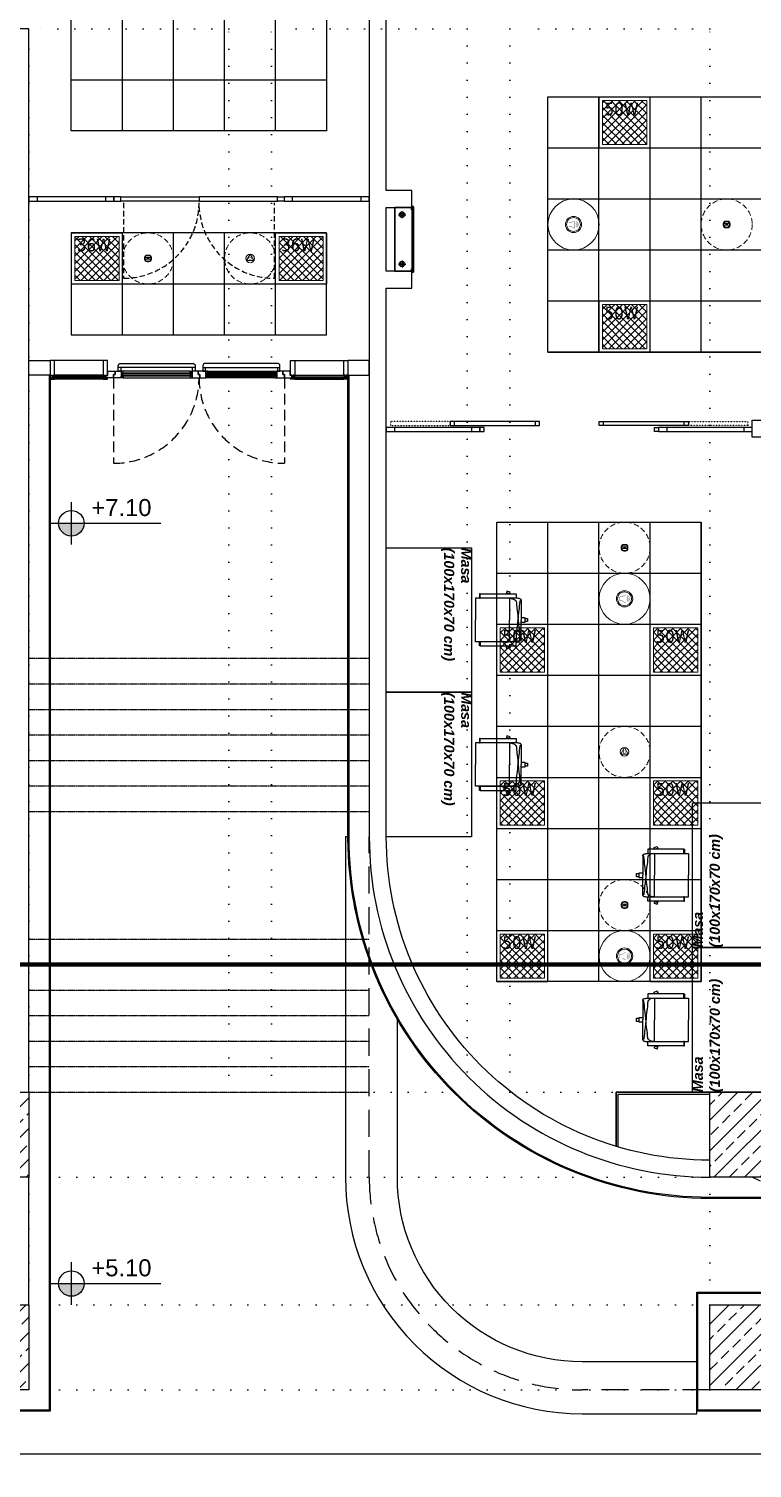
# Model space of a CAD drawing. Header units: centimetres. Extents: x 405564 to 502064, y 46284 to 60634.
# Drawn here: x 451350 to 452200, y 51740 to 53433 of the extents above; entities that cross this region are included whole.
import ezdxf
from ezdxf import colors
from ezdxf.entities.mleader import LeaderData, LeaderLine
from ezdxf.enums import TextEntityAlignment as Align
from ezdxf.math import Vec2, Vec3
from ezdxf.xclip import XClip

# ---------------------------------------------------------------- set-up
doc = ezdxf.new("R2010")
doc.units = ezdxf.units.CM
doc.header["$XCLIPFRAME"] = 0
for name, pattern in [('( Hidden )', [0.375, 0.25, -0.125]), ('3+1_3b$0$DASHED', [0.25, 0.125, -0.125]), ('ACAD_ISO07W100', [3, 0, -3]), ('BORDER', [1.75, 0.5, -0.25, 0.5, -0.25, 0, -0.25]), ('DASHDOT', [25.4, 12.7, -6.35, 0, -6.35]), ('DOT', [0.25, 0, -0.25]), ('HIDDEN', [9.525, 6.35, -3.175])]:
    doc.linetypes.add(name, pattern=pattern)
doc.layers.get('0').update_dxf_attribs({"color": 8, "lineweight": 9})
for name, color, linetype, lineweight in [('---___EB_draft00_parselsiniri', 8, 'BORDER', 9), ('0-KRCN-AYDINLATMA-130426', 8, 'Continuous', 9), ('0-KRCN-MİMARİ-220526', 8, 'Continuous', 9), ('OL_Ic', 8, 'Continuous', 9), ('TF_Mobilya', 8, 'Continuous', 9)]:
    doc.layers.add(name, color=color, linetype=linetype, lineweight=lineweight)
for name, color, linetype in [('0-KRCN-ASMATAVAN-130426', 8, 'Continuous'), ('AS_DOS_TERAS_UST', 8, 'ACAD_ISO07W100'), ('AS_DUV', 8, 'Continuous'), ('AS_DUV_ALCIPAN_YANGINA-SUYA DAYANIMLI', 8, 'Continuous'), ('AS_DUV_CIMENTO ESASLI PANEL CEPHE KAPLAMASI', 8, 'Continuous'), ('AS_DUV_GAZBETON', 8, 'Continuous'), ('AS_GOR', 8, 'Continuous'), ('AS_GOR_UZAK2', 8, 'Continuous'), ('AS_KAPI_CAM', 8, 'Continuous'), ('AS_KAPI_POZ', 8, 'Continuous'), ('AS_PRFL_ALU', 8, 'Continuous'), ('AS_PRFL_CAM', 8, 'Continuous'), ('AS_PYZ_BINA', 8, 'Continuous'), ('AS_PYZ_YOL_ARAC', 8, 'Continuous'), ('AS_SMB_KOT', 8, 'Continuous'), ('AS_TA_BETONARME', 5, 'Continuous'), ('AS_TA_HIDDEN', 8, 'HIDDEN'), ('AS_TA_TARAMA', 8, 'Continuous'), ('AS_TEFR_MEK_YANGIN DOLAP TIP1 STANDART', 8, 'Continuous'), ('AS_TEFR_MOB', 8, 'Continuous'), ('AS_TES_SUZGEC', 171, 'Continuous'), ('bs_not20.01.16', 8, 'Continuous')]:
    doc.layers.add(name, color=color, linetype=linetype)
doc.styles.add('2', font='arial.ttf', dxfattribs={"width": 0.9, "height": 200})
doc.styles.add('_yazı-50', font='arial.ttf')
doc.styles.add('Kalin02', font='arialbd.ttf')
doc.styles.add('Normal_ITL', font='swissi.ttf')
doc.styles.add('OLC-50', font='romans.shx', dxfattribs={"width": 0.5, "height": 0.15})
doc.styles.add('OLCU', font='romanstw.shx', dxfattribs={"width": 0.6})
doc.styles.add('TAHOMA', font='tahoma.ttf')
pattern_1 = [(225, (17560.68, -7819.299), (17.96051, -17.96051), []), (225, (17542.72, -7819.299), (17.96051, -17.96051), [12.7, -6.35])]
pattern_2 = [(225, (14313.18, -8756.454), (17.9605, -17.9605), []), (225, (14295.22, -8756.454), (17.9605, -17.9605), [12.7, -6.35])]

# ---------------------------------------------------------------- blocks, each defined once
blk = doc.blocks.new('ABB 6131-21-24-500')
at = {"layer": '0-KRCN-AYDINLATMA-130426'}
for p, q in [((-4, -1), (-4, 1)), ((3.2, 1), (-3.2, 1)), ((-3.2, -0.8), (-3.2, 0.8)), ((-1, 4), (1, 4)), ((-1, -0.9), (-1, 1)), ((-0.8, 3.2), (0.8, 3.2)), ((1, -0.9), (1, 1)), ((3.2, 0.8), (3.2, -0.8)), ((4, 1), (4, -1)), ((3.2, -0.9), (-3.2, -0.9)), ((1, -4), (-1, -4)), ((0.8, -3.2), (-0.8, -3.2))]:
    blk.add_line(p, q, dxfattribs=at)
at = {"layer": '0-KRCN-AYDINLATMA-130426', "linetype": 'HIDDEN'}
blk.add_circle((0, 0), 30, dxfattribs=at)
at = {"layer": '0-KRCN-AYDINLATMA-130426'}
for centre, radius in [((-0.5, 0), 0.0887), ((0, 0), 0.16), ((0.5, 0), 0.0887)]:
    blk.add_circle(centre, radius, dxfattribs=at)
for centre, radius, start, end in [((-1, 1), 3, 90, 180), ((-0.8, 0.8), 2.4, 90, 180), ((0.8, 0.8), 2.4, 0, 90), ((1, 1), 3, 0, 90), ((-1, -1), 3, 180, 270), ((-0.8, -0.8), 2.4, 180, 270), ((0.8, -0.8), 2.4, 270, 0), ((1, -1), 3, 270, 0)]:
    blk.add_arc(centre, radius, start, end, dxfattribs=at)
blk = doc.blocks.new('AST-OD-KD')
at = {"layer": '0-KRCN-AYDINLATMA-130426'}
for p, q in [((0, 5), (-4.3, -2.5)), ((4.3, -2.5), (0, 5)), ((4.3, -2.5), (-4.3, -2.5))]:
    blk.add_line(p, q, dxfattribs=at)
at = {"layer": '0-KRCN-AYDINLATMA-130426', "linetype": 'HIDDEN'}
blk.add_circle((0, 0), 30, dxfattribs=at)
at = {"layer": '0-KRCN-AYDINLATMA-130426'}
blk.add_circle((0, 0), 5, dxfattribs=at)
at = {"layer": '0-KRCN-AYDINLATMA-130426', "style": '2'}
blk.add_text('D', height=3.36, dxfattribs=at).set_placement((0, 0), align=Align.MIDDLE_CENTER)
blk = doc.blocks.new('AST-OD-OD')
at = {"layer": '0-KRCN-AYDINLATMA-130426'}
for p, q in [((0.3, 5), (-4, -2.5)), ((4.6, -2.5), (0.3, 5)), ((4.6, -2.5), (-4, -2.5))]:
    blk.add_line(p, q, dxfattribs=at)
at = {"layer": '0-KRCN-AYDINLATMA-130426', "linetype": 'HIDDEN'}
blk.add_circle((0.3, 0), 30, dxfattribs=at)
at = {"layer": '0-KRCN-AYDINLATMA-130426'}
blk.add_circle((0.3, 0), 5, dxfattribs=at)
at = {"layer": '0-KRCN-AYDINLATMA-130426', "style": '2'}
blk.add_text('O', height=3.43, dxfattribs=at).set_placement((0.3, 0), align=Align.MIDDLE)
blk = doc.blocks.new('ASMA TAVA TİPİ HOPARLÖR')
at = {"layer": '0-KRCN-AYDINLATMA-130426', "const_width": 0.317}
blk.add_lwpolyline([(0.3, -4.4, 0.598176), (1.3, -3.9), (1.3, 3.9, 0.598176), (0.3, 4.4), (-2.7, 2.4, -0.147433), (-3, 2.3), (-5.1, 2.3, 0.414214), (-5.7, 1.7), (-5.7, -1.7, 0.414214), (-5.1, -2.3), (-3, -2.3, -0.147433), (-2.7, -2.4)], format="xyb", close=True, dxfattribs=at)
for points in [[(2.4, 1.3, -0.601398), (2.4, -1.3)], [(2.8, 2.5, -0.658812), (2.8, -2.5)], [(3.2, 3.7, -0.680488), (3.2, -3.7)]]:
    blk.add_lwpolyline(points, format="xyb", dxfattribs=at)
at = {"layer": '0-KRCN-AYDINLATMA-130426'}
blk.add_circle((0, 0), 30, dxfattribs=at)
at = {"layer": '0-KRCN-AYDINLATMA-130426', "ltscale": 0.1}
for radius in [9.5, 8.23]:
    blk.add_circle((0, 0), radius, dxfattribs=at)
blk = doc.blocks.new('50W 60x60 cm  SIVA ALTI LED ARMATÜR')
at = {"layer": '0-KRCN-AYDINLATMA-130426'}
h = blk.add_hatch(dxfattribs=at)
h.set_pattern_fill('ANSI37', color=256, scale=0.2)
h.paths.add_polyline_path([(-2.6, 2.59), (2.6, 2.59), (2.6, -2.61), (-2.6, -2.61)])
for points in [[(-3, 2.99), (3, 2.99), (3, -3.01), (-3, -3.01)], [(-2.6, 2.59), (2.6, 2.59), (2.6, -2.61), (-2.6, -2.61)]]:
    blk.add_lwpolyline(points, close=True, dxfattribs=at)
at = {"layer": '0-KRCN-AYDINLATMA-130426', "insert": (-2.35, 2.34), "char_height": 1.5, "attachment_point": 1, "style": 'TAHOMA'}
blk.add_mtext_dynamic_manual_height_columns('{\\fTahoma|b0|i0|c162|p34;50W}', width=1.5, gutter_width=1.25, heights=[0], dxfattribs=at)
blk = doc.blocks.new('36W 60x60 cm  SIVA ALTI LED ARMATÜR')
at = {"layer": '0-KRCN-AYDINLATMA-130426'}
h = blk.add_hatch(dxfattribs=at)
h.set_pattern_fill('ANSI37', color=256, scale=2)
h.paths.add_polyline_path([(-26, 26), (26, 26), (26, -26), (-26, -26)])
for points in [[(-30, 30), (30, 30), (30, -30), (-30, -30)], [(-26, 26), (26, 26), (26, -26), (-26, -26)]]:
    blk.add_lwpolyline(points, close=True, dxfattribs=at)
at = {"layer": '0-KRCN-AYDINLATMA-130426', "insert": (-23.5, 23.5), "char_height": 15, "attachment_point": 1, "style": 'TAHOMA'}
blk.add_mtext_dynamic_manual_height_columns('{\\fTahoma|b0|i0|c162|p34;36W}', width=52.946, gutter_width=1.25, heights=[0], dxfattribs=at)
blk = doc.blocks.new('G$C27E741DA')
at = {"layer": '0-KRCN-AYDINLATMA-130426', "xscale": 10, "yscale": 10, "zscale": 10}
for p in [(13985.7, 6188.5), (13985.7, 5948.5), (13865.7, 5568.5), (14045.7, 5568.5), (13865.7, 5388.5), (14045.7, 5388.5), (13865.7, 5208.5), (14045.7, 5208.5)]:
    blk.add_blockref('50W 60x60 cm  SIVA ALTI LED ARMATÜR', p, dxfattribs=at)
at = {"layer": '0-KRCN-AYDINLATMA-130426'}
for name, p in [('ASMA TAVA TİPİ HOPARLÖR', (13925.7, 6068.5)), ('ABB 6131-21-24-500', (14105.7, 6068.5)), ('36W 60x60 cm  SIVA ALTI LED ARMATÜR', (13365.7, 6028.5)), ('ABB 6131-21-24-500', (13425.7, 6028.6)), ('AST-OD-OD', (13545.4, 6028.6)), ('36W 60x60 cm  SIVA ALTI LED ARMATÜR', (13605.7, 6028.5)), ('ABB 6131-21-24-500', (13985.7, 5688.5)), ('ASMA TAVA TİPİ HOPARLÖR', (13985.7, 5628.5)), ('AST-OD-KD', (13985.7, 5448.5)), ('ABB 6131-21-24-500', (13985.7, 5268.5)), ('ASMA TAVA TİPİ HOPARLÖR', (13985.7, 5208.5))]:
    blk.add_blockref(name, p, dxfattribs=at)
blk = doc.blocks.new('sandalye_')
at = {"layer": 'AS_TEFR_MOB', "linetype": 'ByBlock', "ltscale": 25}
for points in [[(260035.8, -40511.3), (260035.8, -40506.8), (260030.9, -40506.8), (260030.9, -40511.3)], [(260031.5, -40506.8), (260031.5, -40503.8), (260035.3, -40503.8), (260035.3, -40506.8)], [(260002.8, -40525.2), (260000.6, -40524.5), (259999.4, -40528.1), (260002.8, -40529.2)], [(260002.7, -40525.2), (260001.5, -40528.8)], [(260002.8, -40525.4), (260001.7, -40528.8)], [(260007.8, -40524.5), (260007.8, -40564.9), (260033.4, -40564.9)], [(260007.8, -40525.2), (260033.4, -40525.2)], [(260009.7, -40511.3), (260033.4, -40511.3)], [(260057, -40511.3), (260033.4, -40511.3)], [(260058.9, -40524.5), (260058.9, -40564.9), (260033.4, -40564.9)], [(260058.9, -40525.2), (260033.4, -40525.2)], [(260063.9, -40525.2), (260066.1, -40524.5), (260067.3, -40528.1), (260063.9, -40529.2)], [(260063.9, -40525.4), (260065.1, -40528.8)], [(260064.1, -40525.2), (260065.2, -40528.8)], [(260002.8, -40559.4), (260002.8, -40560.4), (260007.8, -40560.4), (260007.8, -40559.4)], [(260063.9, -40559.4), (260063.9, -40560.4), (260059, -40560.4), (260059, -40559.4)]]:
    blk.add_lwpolyline(points, dxfattribs=at)
for points in [[(260007.8, -40559.4), (260002.8, -40559.4), (260002.8, -40517.4), (260007.8, -40517.4)], [(260059, -40559.4), (260063.9, -40559.4), (260063.9, -40517.4), (260059, -40517.4)]]:
    blk.add_lwpolyline(points, close=True, dxfattribs=at)
for points in [[(260033.4, -40514.8, -0.048176), (260031.6, -40514.8, -0.000623), (260029.1, -40514.6, -0.003131), (260022.4, -40513.8, 0.007334), (260011.4, -40512.7, -0.309457), (260010.5, -40511.9, 0.002444), (260010.4, -40511.5, 0.476314), (260010.2, -40511.4, 0.375136), (260009, -40511.6, 0.082453), (260008.7, -40512.2, 0.046929), (260008.2, -40513.8, 0.002381), (260007.9, -40515.3, 0.007794), (260007.8, -40516.4), (260007.8, -40524.5, -0.011445), (260008.4, -40521.5, -0.082784), (260009.2, -40519.5, -0.150147), (260010.3, -40518.5, 0.242317), (260010.4, -40518.4, -0.036292), (260010.5, -40518, -0.114957), (260010.8, -40517.6, -0.16132), (260011.4, -40517.2, -0.020506), (260013.9, -40517, 0.024793), (260022.4, -40516.1, -0.030903), (260033.4, -40515.1, -1.030607)], [(260033.4, -40514.8, 0.048176), (260035.1, -40514.8, 0.000623), (260037.6, -40514.6, 0.003131), (260044.3, -40513.8, -0.007334), (260055.3, -40512.7, 0.309457), (260056.2, -40511.9, -0.002444), (260056.3, -40511.5, -0.476314), (260056.5, -40511.4, -0.375136), (260057.7, -40511.6, -0.082453), (260058, -40512.2, -0.046929), (260058.5, -40513.8, -0.002381), (260058.8, -40515.3, -0.007794), (260058.9, -40516.4), (260058.9, -40524.5, 0.011445), (260058.4, -40521.5, 0.082784), (260057.6, -40519.5, 0.150147), (260056.4, -40518.5, -0.242317), (260056.3, -40518.4, 0.036292), (260056.2, -40518, 0.114957), (260055.9, -40517.6, 0.16132), (260055.3, -40517.2, 0.020506), (260052.8, -40517, -0.024793), (260044.3, -40516.1, 0.030903), (260033.4, -40515.1, 1.030607)]]:
    blk.add_lwpolyline(points, format="xyb", dxfattribs=at)
blk = doc.blocks.new('masa100x170')
at = {"layer": 'AS_TEFR_MOB', "ltscale": 200}
blk.add_lwpolyline([(278205.4, -38504.9), (278375.4, -38504.9), (278375.4, -38604.9), (278205.4, -38604.9), (278205.4, -38504.9)], dxfattribs=at)
at = {"layer": 'AS_TEFR_MOB', "color": 1}
blk.add_blockref('sandalye_', (18257, 2065), dxfattribs=at)
at = {"layer": 'AS_TEFR_MOB', "ltscale": 200, "insert": (278205.4, -38504.9), "char_height": 12, "attachment_point": 1, "style": 'Kalin02'}
blk.add_mtext_dynamic_manual_height_columns('{\\fSwis721 BT|b1|i1|c162|p34;Masa\\P(100x170x70 cm)}', width=590.732, gutter_width=750, heights=[137.1], dxfattribs=at)
blk = doc.blocks.new('A12-CK')
at = {"layer": 'TF_Mobilya', "color": 1}
for p, rotation in [((47174.9, 274245.4), 270), ((47174.9, 274075.4), 270), ((-29574.9, -282635.4), 90), ((-29574.9, -282805.4), 90)]:
    blk.add_blockref('masa100x170', p, dxfattribs=dict(at, rotation=rotation))
blk = doc.blocks.new('kot01')
at = {"layer": 'AS_SMB_KOT'}
h = blk.add_hatch(color=8, dxfattribs=at)
edge = h.paths.add_edge_path()
edge.add_arc((0, 0), 0.3, 180, 360)
edge.add_line((0.3, 0), (-0.3, 0))
for p, q in [((0, -0.5), (0, 0.5)), ((-0.5, 0), (2.1, 0))]:
    blk.add_line(p, q, dxfattribs=at)
blk.add_circle((0, 0), 0.3, dxfattribs=at)
at = {"layer": 'AS_SMB_KOT', "style": '_yazı-50'}
for tag, p in [('INCE', (0.434, 0.1)), ('KABA', (0.434, -0.5))]:
    blk.add_attdef(tag, p, '', height=0.4, dxfattribs=at)
blk = doc.blocks.new('OPK-site-surrounding-R01')
at = {"layer": '---___EB_draft00_parselsiniri', "linetype": 'DASHDOT', "ltscale": 5, "const_width": 5, "flags": 128}
blk.add_lwpolyline([(-303.7, 52.5), (22545.3, 391.1), (23723.4, -711), (24047.6, -4450), (-299.9, -4450)], close=True, dxfattribs=at)
at = {"layer": 'AS_PYZ_YOL_ARAC'}
blk.add_lwpolyline([(22800, -3450), (22800, 430.1, 0.418558), (21785.2, 1430), (18554.6, 1382.1, 0.087007), (17706.4, 1220.4), (16627.8, 812, -0.090739), (15742.5, 650), (12082.5, 650, -0.076048), (11335, 764.3), (10161.2, 1132.1, 0.079773), (9376.7, 1246.2), (245.2, 1110.9, 0.409882), (-740, 111), (-740, -5306.6, 0.532608), (-326.8, -5584.4), (765.6, -5139.5, -0.096996), (1350.2, -5025), (22550, -5025, 0.414214), (22800, -4775), (22800, -3450)], format="xyb", dxfattribs=at)
blk = doc.blocks.new('YANGIN DOLAP TIP1 75X100X20 PLAN')
blk.add_wipeout([(0, -22), (38.3, -22), (38.4, -22), (38.4, -21.9), (38.5, -21.9), (38.5, -21.8), (38.5, -20.2), (38.5, -20.1), (38.4, -20.1), (38.4, -20), (38.3, -20), (37.5, -20), (37.5, 0), (0, 0), (-37.5, 0), (-37.5, -20), (-38.3, -20), (-38.4, -20), (-38.4, -20.1), (-38.5, -20.1), (-38.5, -20.2), (-38.5, -21.8), (-38.5, -21.9), (-38.4, -21.9), (-38.4, -22), (-38.3, -22)])
for p, q in [((-24.8, -8.5), (-33.2, -8.5)), ((-29, -4.2), (-29, -12.8)), ((24.8, -8.5), (33.2, -8.5)), ((29, -4.3), (29, -12.8)), ((37.5, -20), (-37.5, -20))]:
    blk.add_line(p, q)
blk.add_lwpolyline([(37.5, 0), (-37.5, 0), (-37.5, -20), (-35.4, -20), (-35.4, -18.8), (-35.5, -18.8), (-35.5, -19.9), (-37.4, -19.9), (-37.4, -0.1), (37.4, -0.1), (37.4, -19.9), (35.5, -19.9), (35.5, -18.8), (35.4, -18.8), (35.4, -20), (37.5, -20)], close=True)
blk.add_lwpolyline([(-37.5, -20), (-38.3, -20, 0.414214), (-38.5, -20.2), (-38.5, -21.8, 0.414214), (-38.3, -22), (38.3, -22, 0.414214), (38.5, -21.8), (38.5, -20.2, 0.414214), (38.3, -20), (37.5, -20), (37.5, -20.1), (38.3, -20.1, -0.414214), (38.4, -20.2), (38.4, -21.8, -0.414214), (38.3, -21.9), (-38.3, -21.9, -0.414214), (-38.4, -21.8), (-38.4, -20.2, -0.414214), (-38.3, -20.1), (-37.5, -20.1)], format="xyb", close=True)
for centre, radius in [((-29, -8.5), 3.15), ((-29, -8.5), 1.85), ((29, -8.5), 3.15), ((29, -8.5), 1.85)]:
    blk.add_circle(centre, radius)
blk = doc.blocks.new('*U403')
at = {"color": 0}
for p, q in [((90, 0), (10, 0)), ((390, 0), (310, 0)), ((10, -5), (90, -5)), ((310, -5), (390, -5))]:
    blk.add_line(p, q, dxfattribs=at)
for points in [[(0, 0), (0, -5), (10, -5), (10, 0)], [(90, 0), (90, -5), (100, -5), (100, 0)], [(300, 0), (300, -5), (310, -5), (310, 0)], [(390, 0), (390, -5), (400, -5), (400, 0)]]:
    blk.add_lwpolyline(points, close=True, dxfattribs=at)
at = {"style": 'OLCU', "width": 0.45, "flags": 1}
for tag, p in [('C-ICI-CNO', (15, -80)), ('C-DIVISYON1', (15, -105)), ('C-BOSLUK', (15, -130)), ('C-DIVISYON2', (15, -155))]:
    blk.add_attdef(tag, text='', height=20, dxfattribs=at).set_placement(p, align=Align.MIDDLE_LEFT)
at = {"color": 0, "style": 'OLCU', "width": 0.5, "flags": 1}
for tag, p in [('C-REZ1', (15, -215)), ('C-REZ2', (15, -240))]:
    blk.add_attdef(tag, text='', height=17.5, dxfattribs=at).set_placement(p, align=Align.MIDDLE_LEFT)
at = {"layer": 'AS_KAPI_POZ', "style": 'OLC-50', "width": 0.5}
blk.add_attdef('C-NO', text='', height=8, rotation=90, dxfattribs=at).set_placement((10, 5), align=Align.TOP_LEFT)
at = {"layer": 'AS_KAPI_POZ', "style": 'OLCU', "width": 0.45}
for tag, p in [('POZ+GEN-C', (50, 15)), ('YUK-C', (50, -20))]:
    blk.add_attdef(tag, text='', height=20, dxfattribs=at).set_placement(p, align=Align.MIDDLE_CENTER)
blk = doc.blocks.new('*U404')
at = {"color": 0, "linetype": 'HIDDEN', "lineweight": -2}
for p, q in [((11.4, 90.7), (11.4, 2.1)), ((188.6, 2.1), (188.6, 90.7))]:
    blk.add_line(p, q, dxfattribs=at)
at = {"color": 0, "lineweight": -2}
for points in [[(0, 0), (8, 0), (8, -5), (0, -5), (0, 0)], [(200, 0), (192, 0), (192, -5), (200, -5), (200, 0)], [(8, 0), (8, -5), (100, -5), (100, 0)], [(192, 0), (192, -5), (100, -5), (100, 0)]]:
    blk.add_lwpolyline(points, close=True, dxfattribs=at)
at = {"color": 0, "linetype": 'HIDDEN', "lineweight": -2}
for centre, radius, start, end in [((11.4, 2), 88.8, 2.8891, 89.9514), ((188.6, 2.1), 88.6, 90, 180)]:
    blk.add_arc(centre, radius, start, end, dxfattribs=at)
at = {"color": 3, "style": 'OLCU', "width": 0.5, "flags": 1}
for tag, p in [('K-DIVISYON', (-80, -85)), ('K-PBAR', (105, -85)), ('K-KAPITIP', (-80, -335))]:
    blk.add_attdef(tag, p, '', height=17.5, dxfattribs=at)
at = {"color": 5, "true_color": 0x0505ff, "style": 'OLCU', "width": 0.5, "flags": 1}
for tag, p in [('K-NEREDEN-NO', (-80, -110)), ('K-NEREYE-NO', (-80, -185)), ('K-DUVARTIP', (-80, -285)), ('K-ACILISYON', (-80, -310))]:
    blk.add_attdef(tag, p, '', height=17.5, dxfattribs=at)
at = {"color": 1, "true_color": 0xfa0000, "style": 'OLCU', "width": 0.5, "flags": 1}
for tag, p in [('K-IZLENEBILIRLIK', (105, -110)), ('K-TEKMELIK', (105, -135)), ('K-KONTROLTIPNEREDEN', (-80, -160)), ('K-BAND', (105, -160)), ('K-MENFEZ', (105, -210)), ('K-KONTROLTIPNEREYE', (-80, -235)), ('K-PENCERE', (105, -235)), ('K-KILITTIP', (-80, -260)), ('K-NOT-AS-MIMARI2', (105, -285)), ('K-NOT-ELEKTRIK', (105, -335)), ('K-NOT-YANGIN', (105, -360)), ('K-ACMAKAPAMASISTEMI', (-80, -385)), ('K-NOT-ISLETME', (105, -385)), ('K-YANGIN', (-80, -435))]:
    blk.add_attdef(tag, p, '', height=17.5, dxfattribs=at)
at = {"color": 220, "true_color": 0xf113d4, "style": 'OLCU', "width": 0.5, "flags": 1}
for tag, p in [('K-NEREDEN-AD', (-80, -135)), ('K-NEREYE-AD', (-80, -210))]:
    blk.add_attdef(tag, p, '', height=17.5, dxfattribs=at)
at = {"color": 0, "style": 'OLCU', "width": 0.5, "flags": 1}
for tag, p in [('K-TAMACILIRLIK', (105, -185)), ('K-NOT-AS-MIMARI1', (105, -310)), ('K-KASATIP', (-80, -360)), ('K-KURSUN', (-80, -410))]:
    blk.add_attdef(tag, p, '', height=17.5, dxfattribs=at)
at = {"color": 252, "style": 'OLCU', "width": 0.5, "flags": 1}
for tag, p in [('K-REZ1', (105, -435)), ('K-REZ2', (105, -460)), ('K-REZ3', (105, -485)), ('K-REZ4', (105, -510)), ('K-REZ5', (105, -535))]:
    blk.add_attdef(tag, p, '', height=17.5, dxfattribs=at)
at = {"layer": 'AS_KAPI_POZ', "style": 'OLCU', "width": 0.5}
blk.add_attdef('K-NO', text='', height=8, rotation=90, dxfattribs=at).set_placement((11, 5), align=Align.TOP_LEFT)
at = {"layer": 'AS_KAPI_POZ', "style": 'OLCU', "width": 0.45}
for tag, p in [('POZ+GEN', (161.5, 18.5)), ('YUK', (161.5, -21.5))]:
    blk.add_attdef(tag, text='', height=20, dxfattribs=at).set_placement(p, align=Align.MIDDLE_CENTER)
at = {"layer": 'AS_KAPI_POZ', "color": 251, "style": 'OLCU', "width": 0.45}
blk.add_attdef('K-DUVAR(CM)', text='', height=6, dxfattribs=at).set_placement((-5, -5), align=Align.MIDDLE_RIGHT)
blk = doc.blocks.new('*U406')
at = {"color": 0}
for p, q in [((100, 0), (10, 0)), ((420, 0), (330, 0)), ((10, -5), (100, -5)), ((330, -5), (420, -5))]:
    blk.add_line(p, q, dxfattribs=at)
for points in [[(0, 0), (0, -5), (10, -5), (10, 0)], [(100, 0), (100, -5), (110, -5), (110, 0)], [(320, 0), (320, -5), (330, -5), (330, 0)], [(420, 0), (420, -5), (430, -5), (430, 0)]]:
    blk.add_lwpolyline(points, close=True, dxfattribs=at)
at = {"style": 'OLCU', "width": 0.45, "flags": 1}
for tag, p in [('C-ICI-CNO', (15, -80)), ('C-DIVISYON1', (15, -105)), ('C-BOSLUK', (15, -130)), ('C-DIVISYON2', (15, -155))]:
    blk.add_attdef(tag, text='', height=20, dxfattribs=at).set_placement(p, align=Align.MIDDLE_LEFT)
at = {"color": 0, "style": 'OLCU', "width": 0.5, "flags": 1}
for tag, p in [('C-REZ1', (15, -215)), ('C-REZ2', (15, -240))]:
    blk.add_attdef(tag, text='', height=17.5, dxfattribs=at).set_placement(p, align=Align.MIDDLE_LEFT)
at = {"layer": 'AS_KAPI_POZ', "style": 'OLC-50', "width": 0.5}
blk.add_attdef('C-NO', text='', height=8, rotation=90, dxfattribs=at).set_placement((10, 5), align=Align.TOP_LEFT)
at = {"layer": 'AS_KAPI_POZ', "style": 'OLCU', "width": 0.45}
for tag, p in [('POZ+GEN-C', (50, 15)), ('YUK-C', (50, -20))]:
    blk.add_attdef(tag, text='', height=20, dxfattribs=at).set_placement(p, align=Align.MIDDLE_CENTER)
blk = doc.blocks.new('*U410')
for p, q in [((65, 7), (-30, 7)), ((-30, 2), (65, 2)), ((145, 7), (240, 7)), ((240, 2), (145, 2))]:
    blk.add_line(p, q)
at = {"linetype": 'DOT'}
for points in [[(-35, 7), (-105, 7), (-105, 2), (-35, 2)], [(245, 7), (315, 7), (315, 2), (245, 2)]]:
    blk.add_lwpolyline(points, close=True, dxfattribs=at)
for points in [[(-30, 7), (-35, 7), (-35, 2), (-30, 2)], [(5, 0), (0, 0), (0, -5), (5, -5)], [(70, 7), (65, 7), (65, 2), (70, 2)], [(140, 7), (145, 7), (145, 2), (140, 2)], [(205, 0), (210, 0), (210, -5), (205, -5)], [(240, 7), (245, 7), (245, 2), (240, 2)]]:
    blk.add_lwpolyline(points, close=True)
at = {"color": 3, "style": 'OLCU', "width": 0.5, "flags": 1}
for tag, p in [('K-DIVISYON', (-80, -85)), ('K-PBAR', (105, -85)), ('K-KAPITIP', (-80, -335))]:
    blk.add_attdef(tag, p, '', height=17.5, dxfattribs=at)
at = {"color": 5, "true_color": 0x0505ff, "style": 'OLCU', "width": 0.5, "flags": 1}
for tag, p in [('K-NEREDEN-NO', (-80, -110)), ('K-NEREYE-NO', (-80, -185)), ('K-DUVARTIP', (-80, -285)), ('K-ACILISYON', (-80, -310))]:
    blk.add_attdef(tag, p, '', height=17.5, dxfattribs=at)
at = {"color": 1, "true_color": 0xfa0000, "style": 'OLCU', "width": 0.5, "flags": 1}
for tag, p in [('K-IZLENEBILIRLIK', (105, -110)), ('K-TEKMELIK', (105, -135)), ('K-KONTROLTIPNEREDEN', (-80, -160)), ('K-BAND', (105, -160)), ('K-MENFEZ', (105, -210)), ('K-KONTROLTIPNEREYE', (-80, -235)), ('K-PENCERE', (105, -235)), ('K-KILITTIP', (-80, -260)), ('K-NOT-AS-MIMARI1', (105, -285)), ('K-NOT-ELEKTRIK', (105, -335)), ('K-NOT-YANGIN', (105, -360)), ('K-ACMAKAPAMASISTEMI', (-80, -385)), ('K-NOT-ISLETME', (105, -385)), ('K-YANGIN', (-80, -435))]:
    blk.add_attdef(tag, p, '', height=17.5, dxfattribs=at)
at = {"color": 220, "true_color": 0xf113d4, "style": 'OLCU', "width": 0.5, "flags": 1}
for tag, p in [('K-NEREDEN-AD', (-80, -135)), ('K-NEREYE-AD', (-80, -210))]:
    blk.add_attdef(tag, p, '', height=17.5, dxfattribs=at)
at = {"color": 0, "style": 'OLCU', "width": 0.5, "flags": 1}
for tag, p in [('K-TAMACILIRLIK', (105, -185)), ('K-NOT-AS-MIMARI2', (105, -310)), ('K-KASATIP', (-80, -360)), ('K-KURSUN', (-80, -410))]:
    blk.add_attdef(tag, p, '', height=17.5, dxfattribs=at)
at = {"color": 252, "style": 'OLCU', "width": 0.5, "flags": 1}
for tag, p in [('K-REZ1', (105, -435)), ('K-REZ2', (105, -460)), ('K-REZ3', (105, -485)), ('K-REZ4', (105, -510)), ('K-REZ5', (105, -535))]:
    blk.add_attdef(tag, p, '', height=17.5, dxfattribs=at)
at = {"layer": 'AS_KAPI_POZ', "style": 'OLCU', "width": 0.5}
blk.add_attdef('K-NO', text='', height=8, rotation=90, dxfattribs=at).set_placement((0, 11), align=Align.TOP_LEFT)
at = {"layer": 'AS_KAPI_POZ', "style": 'OLCU', "width": 0.45}
for tag, p in [('POZ+GEN', (105, 22)), ('YUK', (105, -18))]:
    blk.add_attdef(tag, text='', height=20, dxfattribs=at).set_placement(p, align=Align.MIDDLE_CENTER)
at = {"layer": 'AS_KAPI_POZ', "color": 251, "style": 'OLCU', "width": 0.45, "flags": 1}
blk.add_attdef('K-DUVAR(CM)', text='', height=6, dxfattribs=at).set_placement((-5, -7.5), align=Align.MIDDLE_RIGHT)
blk = doc.blocks.new('GC 400x442.5')
at = {"layer": 'AS_GOR_UZAK2'}
for points in [[(87.5, 0), (30, 0)], [(312.5, 0), (370, 0)], [(87.5, -17), (30, -17)], [(87.5, -20.8), (30, -20.8)], [(87.5, -22), (30, -22)], [(312.5, -17), (370, -17)], [(312.5, -20.8), (370, -20.8)], [(312.5, -22), (370, -22)]]:
    blk.add_lwpolyline(points, dxfattribs=at)
at = {"layer": 'AS_PRFL_ALU'}
for p, q in [((195.5, -8.3), (105, -8.3)), ((204.5, -8.3), (295, -8.3))]:
    blk.add_line(p, q, dxfattribs=at)
for points in [[(25, -17), (0, -17), (0, 0), (25, 0)], [(28, -17), (30, -17), (30, 0), (25, 0), (25, -17), (27, -17), (27, -20.8), (25, -20.8), (25, -22), (30, -22), (30, -20.8), (28, -20.8)], [(90.5, -17), (92.5, -17), (92.5, 0), (87.5, 0), (87.5, -17), (89.5, -17), (89.5, -20.8), (87.5, -20.8), (87.5, -22), (92.5, -22), (92.5, -20.8), (90.5, -20.8)], [(309.5, -17), (307.5, -17), (307.5, 0), (312.5, 0), (312.5, -17), (310.5, -17), (310.5, -20.8), (312.5, -20.8), (312.5, -22), (307.5, -22), (307.5, -20.8), (309.5, -20.8)], [(372, -17), (370, -17), (370, 0), (375, 0), (375, -17), (373, -17), (373, -20.8), (375, -20.8), (375, -22), (370, -22), (370, -20.8), (372, -20.8)], [(375, -17), (400, -17), (400, 0), (375, 0)], [(91, -20.3), (91, -17.5), (93, -17.5), (93, -12.3), (101.5, -12.3), (101.5, -16.3), (99.5, -16.3), (99.5, -20.3)], [(99.5, -20.3), (99.5, -16.3), (101.5, -16.3), (101.5, -12.3), (108.5, -12.3), (108.5, -20.3)], [(108.5, -12.3), (108.5, -14.4), (111, -14.4), (111, -12.3)], [(109, -15.5), (109, -17.1), (110.6, -17.1), (110.6, -15.5)], [(192, -12.3), (192, -14.4), (189.5, -14.4), (189.5, -12.3)], [(191.5, -15.5), (191.5, -17.1), (189.9, -17.1), (189.9, -15.5)], [(201, -20.3), (201, -16.3), (199, -16.3), (199, -12.3), (192, -12.3), (192, -20.3)], [(199, -12.3), (199, -16.3), (201, -16.3), (201, -20.3), (208, -20.3), (208, -12.3)], [(208, -12.3), (208, -14.4), (210.5, -14.4), (210.5, -12.3)], [(208.5, -15.5), (208.5, -17.1), (210.1, -17.1), (210.1, -15.5)], [(291.5, -12.3), (291.5, -14.4), (289, -14.4), (289, -12.3)], [(291, -15.5), (291, -17.1), (289.4, -17.1), (289.4, -15.5)], [(300.5, -20.3), (300.5, -16.3), (298.5, -16.3), (298.5, -12.3), (291.5, -12.3), (291.5, -20.3)], [(309, -20.3), (309, -17.5), (307, -17.5), (307, -12.3), (298.5, -12.3), (298.5, -16.3), (300.5, -16.3), (300.5, -20.3)], [(28.7, -19.7), (28.7, -18.1), (29.6, -18.1), (29.6, -19.7)], [(88.8, -19.7), (88.8, -18.1), (87.9, -18.1), (87.9, -19.7)], [(108.5, -20.3), (108.5, -18.2), (111, -18.2), (111, -20.3)], [(192, -20.3), (192, -18.2), (189.5, -18.2), (189.5, -20.3)], [(208, -20.3), (208, -18.2), (210.5, -18.2), (210.5, -20.3)], [(291.5, -20.3), (291.5, -18.2), (289, -18.2), (289, -20.3)], [(311.2, -19.7), (311.2, -18.1), (312.1, -18.1), (312.1, -19.7)], [(371.3, -19.7), (371.3, -18.1), (370.4, -18.1), (370.4, -19.7)]]:
    blk.add_lwpolyline(points, close=True, dxfattribs=at)
for points in [[(108, -8.3), (108, -12.3), (105, -12.3), (105, -6.3, -0.414214), (108, -3.3), (192.5, -3.3, -0.414214), (195.5, -6.3), (195.5, -12.3), (192.5, -12.3), (192.5, -8.3)], [(292, -8.3), (292, -12.3), (295, -12.3), (295, -6.3, 0.414214), (292, -3.3), (207.5, -3.3, 0.414214), (204.5, -6.3), (204.5, -12.3), (207.5, -12.3), (207.5, -8.3)]]:
    blk.add_lwpolyline(points, format="xyb", dxfattribs=at)
for points in [[(189.5, -12.3), (111, -12.3)], [(111, -14.4), (189.5, -14.4)], [(210.5, -12.3), (289, -12.3)], [(289, -14.4), (210.5, -14.4)], [(189.5, -18.2), (111, -18.2)], [(111, -20.3), (189.5, -20.3)], [(210.5, -18.2), (289, -18.2)], [(289, -20.3), (210.5, -20.3)]]:
    blk.add_lwpolyline(points, dxfattribs=at)
at = {"layer": 'AS_PRFL_ALU', "linetype": '( Hidden )', "ltscale": 50}
for points in [[(99.5, -20.3), (99.5, -120.8, 0.414214), (200, -20.3)], [(300.5, -20.3), (300.5, -120.8, -0.414214), (200, -20.3)]]:
    blk.add_lwpolyline(points, format="xyb", dxfattribs=at)
at = {"layer": 'AS_PRFL_CAM'}
for points in [[(191.5, -14.9), (191.5, -15.5), (109, -15.5), (109, -14.9)], [(208.5, -14.9), (208.5, -15.5), (291, -15.5), (291, -14.9)], [(28.7, -18.1), (88.8, -18.1), (88.8, -17.5), (28.7, -17.5)], [(28.7, -20.3), (88.8, -20.3), (88.8, -19.7), (28.7, -19.7)], [(191.5, -17.1), (191.5, -17.7), (109, -17.7), (109, -17.1)], [(208.5, -17.1), (208.5, -17.7), (291, -17.7), (291, -17.1)], [(371.3, -18.1), (311.2, -18.1), (311.2, -17.5), (371.3, -17.5)], [(371.3, -20.3), (311.2, -20.3), (311.2, -19.7), (371.3, -19.7)]]:
    blk.add_lwpolyline(points, close=True, dxfattribs=at)
blk = doc.blocks.new('A$Ca63a641c')
at = {"layer": 'AS_PYZ_BINA'}
ml = blk.add_multileader_mtext('Standard', dxfattribs=at)
ml.set_content('EST boyalı panel çit ve panel çit kapı (AS 51.101)', color=256, style='Normal_ITL')
ml.set_leader_properties()
ml.build(insert=Vec2(0, 0))
ml.multileader.update_dxf_attribs({"dogleg_length": 0.379, "arrow_head_size": 17, "scale": 75})
ctx = ml.context
ctx.base_point, ctx.scale, ctx.char_height, ctx.arrow_head_size, ctx.landing_gap_size, ctx.plane_origin = Vec3(140.5, 464.3), 75, 20, 17, 14.2, Vec3(92.5, 620.1)
notes = []
notes.append((ctx, [(0, (1, 1, 0), (112.1, 464.3), (1, 0), 28.4, [(0, [(68.5, 410)], 0, [])])]))
ctx.mtext.insert, ctx.mtext.width, ctx.mtext.flow_direction = Vec3(154.7, 477.5), 604.563, 5
for ctx, leaders in notes:
    for number, flags, end, landing, length, lines in leaders:
        leader = LeaderData()
        leader.index, (leader.has_last_leader_line, leader.has_dogleg_vector, leader.attachment_direction) = number, flags
        leader.last_leader_point, leader.dogleg_vector, leader.dogleg_length = Vec3(end), Vec3(landing), length
        for number, points, colour, breaks in lines:
            line = LeaderLine()
            line.index, line.vertices, line.color, line.breaks = number, Vec3.list(points), colors.encode_raw_color(colour), breaks
            leader.lines.append(line)
        ctx.leaders.append(leader)
blk = doc.blocks.new('A$C85dec720')
at = {"layer": 'OL_Ic'}
blk.add_blockref('A$Ca63a641c', (5315.08, 5344.25, 28.4), dxfattribs=at)
blk = doc.blocks.new('A$C6A10300A')
at = {"layer": 'AS_TA_TARAMA'}
h = blk.add_hatch(dxfattribs=at)
h.set_pattern_fill('ANSI33', color=256, scale=4, angle=180)
h.set_pattern_definition(pattern_1)
h.paths.add_polyline_path([(13185.68, -8451.45), (13285.68, -8451.45), (13285.68, -8551.45), (13185.68, -8551.45)], flags=17)
h = blk.add_hatch(dxfattribs=at)
h.set_pattern_fill('ANSI33', color=256, scale=4, angle=180)
h.set_pattern_definition(pattern_1)
h.paths.add_polyline_path([(14085.68, -8451.45), (14185.68, -8451.45), (14185.68, -8551.45), (14085.68, -8551.45)], flags=17)
h = blk.add_hatch(dxfattribs=at)
h.set_pattern_fill('ANSI33', color=256, scale=4, angle=180)
h.set_pattern_definition(pattern_2)
h.paths.add_polyline_path([(13185.68, -8701.45), (13285.68, -8701.45), (13285.68, -8801.45), (13185.68, -8801.45)])
h = blk.add_hatch(dxfattribs=at)
h.set_pattern_fill('ANSI33', color=256, scale=4, angle=180)
h.set_pattern_definition(pattern_2)
h.paths.add_polyline_path([(14085.68, -8701.45), (14185.68, -8701.45), (14185.68, -8801.45), (14085.68, -8801.45)])
at = {"layer": 'AS_DOS_TERAS_UST', "linetype": 'DOT', "ltscale": 80}
for p, q in [((13285.68, -8451.45), (13285.68, -7201.45)), ((13520.68, -7201.45), (13285.68, -7201.45)), ((13520.68, -8451.45), (13520.68, -7201.45)), ((13570.68, -8451.45), (13570.68, -7201.45)), ((13800.68, -7201.45), (13570.68, -7201.45)), ((13800.68, -7201.45), (13800.68, -8451.45)), ((13850.68, -7201.45), (13850.68, -8451.45)), ((14085.68, -7201.45), (13850.68, -7201.45)), ((14085.68, -8451.45), (14085.68, -7201.45)), ((13285.68, -8451.45), (13520.68, -8451.45)), ((13570.68, -8451.45), (13800.68, -8451.45)), ((13850.68, -8451.45), (14085.68, -8451.45)), ((13285.68, -8551.45), (13285.68, -8701.45)), ((14085.68, -8551.45), (13285.68, -8551.45)), ((14085.68, -8551.45), (14085.68, -8701.45)), ((14085.68, -8701.45), (13285.68, -8701.45)), ((14085.68, -8801.45), (13285.68, -8801.45))]:
    blk.add_line(p, q, dxfattribs=at)
at = {"layer": 'AS_DUV_ALCIPAN_YANGINA-SUYA DAYANIMLI'}
for points in [[(15468.18, -8531.45), (15468.18, -7681.45), (15468.18, -7681.45), (14185.68, -7681.45), (14185.68, -7811.45), (14165.68, -7811.45), (14165.68, -7681.45), (14135.68, -7681.45), (14135.68, -7661.45), (15468.18, -7661.45), (15468.18, -7201.45), (15085.68, -7201.45)], [(13975.68, -8515.18), (13975.68, -8451.45), (14085.68, -8451.45)], [(13978.18, -8515.93), (13978.18, -8453.95), (14085.68, -8453.95)]]:
    blk.add_lwpolyline(points, dxfattribs=at)
at = {"layer": 'AS_DUV_CIMENTO ESASLI PANEL CEPHE KAPLAMASI'}
for points in [[(13310.68, -7608.45), (13310.68, -8826.45), (13160.68, -8826.45), (13160.68, -8576.45), (5160.68, -8576.45), (5160.68, -8826.45), (5060.68, -8826.45), (5060.68, -6076.45), (5360.68, -6076.45), (5360.68, -5626.45), (4960.68, -5626.45), (4960.68, -5146.45), (5060.68, -5146.45), (5060.68, -3776.45), (13440.68, -3776.45), (13440.68, -3808.95)], [(13309.43, -7608.45), (13309.43, -8825.2), (13161.93, -8825.2), (13161.93, -8575.2), (5159.43, -8575.2), (5159.43, -8825.2), (5061.93, -8825.2), (5061.93, -6077.7), (5361.93, -6077.7), (5361.93, -5625.2), (4961.93, -5625.2), (4961.93, -5147.7), (5061.93, -5147.7), (5061.93, -3777.7), (13439.43, -3777.7), (13439.43, -3808.95)]]:
    blk.add_lwpolyline(points, dxfattribs=at)
for points in [[(24110.68, -7608.45), (24110.68, -8826.45), (19460.68, -8826.45), (19460.68, -8576.45), (14085.68, -8576.45, -0.4142136), (13660.68, -8151.45), (13660.68, -7608.45)], [(24109.43, -7608.45), (24109.43, -8825.2), (19461.93, -8825.2), (19461.93, -8575.2), (14085.68, -8575.2, -0.4142136), (13661.93, -8151.45), (13661.93, -7608.45)]]:
    blk.add_lwpolyline(points, format="xyb", dxfattribs=at)
for points in [[(14070.68, -8686.45), (14200.68, -8686.45), (14200.68, -8826.45), (14070.68, -8826.45)], [(14071.93, -8687.7), (14199.43, -8687.7), (14199.43, -8825.2), (14071.93, -8825.2)]]:
    blk.add_lwpolyline(points, close=True, dxfattribs=at)
at = {"layer": 'AS_DUV_GAZBETON'}
for points in [[(13285.68, -8451.45), (13285.68, -7201.45), (13265.68, -7201.45), (13265.68, -8451.45)], [(13285.68, -8701.45), (13285.68, -8551.45), (13265.68, -8551.45), (13265.68, -8701.45)]]:
    blk.add_lwpolyline(points, close=True, dxfattribs=at)
at = {"layer": 'AS_GOR', "linetype": '3+1_3b$0$DASHED'}
for points in [[(13285.68, -7941.45), (13685.68, -7941.45)], [(13285.68, -7971.45), (13685.68, -7971.45)], [(13285.68, -8001.45), (13685.68, -8001.45)], [(13285.68, -8031.45), (13685.68, -8031.45)], [(13285.68, -8061.45), (13685.68, -8061.45)], [(13285.68, -8091.45), (13685.68, -8091.45)], [(13285.68, -8121.45), (13685.68, -8121.45)], [(13285.68, -8271.45), (13685.68, -8271.45)], [(13285.68, -8301.45), (13685.68, -8301.45)], [(13285.68, -8331.45), (13685.68, -8331.45)], [(13285.68, -8361.45), (13685.68, -8361.45)], [(13285.68, -8391.45), (13685.68, -8391.45)], [(13285.68, -8421.45), (13685.68, -8421.45)], [(13285.68, -8451.45), (13685.68, -8451.45)]]:
    blk.add_lwpolyline(points, dxfattribs=at)
at = {"layer": 'AS_GOR_UZAK2'}
blk.add_lwpolyline([(13718.68, -8365.78, -0.1329169), (13660.68, -8151.45), (13657.68, -8151.45), (13657.68, -8551.45, 0.4142136), (13935.68, -8829.45), (14070.68, -8829.45), (14070.68, -8768.45), (13935.68, -8768.45, -0.4142136), (13718.68, -8551.45)], format="xyb", close=True, dxfattribs=at)
at = {"layer": 'AS_TA_BETONARME'}
for points in [[(13185.68, -8451.45), (13285.68, -8451.45), (13285.68, -8551.45), (13185.68, -8551.45)], [(14085.68, -8451.45), (14185.68, -8451.45), (14185.68, -8551.45), (14085.68, -8551.45)], [(13185.68, -8701.45), (13285.68, -8701.45), (13285.68, -8801.45), (13185.68, -8801.45)], [(14085.68, -8701.45), (14185.68, -8701.45), (14185.68, -8801.45), (14085.68, -8801.45)]]:
    blk.add_lwpolyline(points, close=True, dxfattribs=at)
at = {"layer": 'AS_TA_HIDDEN', "ltscale": 5}
blk.add_lwpolyline([(14085.68, -8801.45), (13935.68, -8801.45, -0.4142136), (13685.68, -8551.45), (13685.68, -8151.45)], format="xyb", dxfattribs=at)
at = {"layer": 'AS_TES_SUZGEC', "linetype": 'HIDDEN', "ltscale": 3}
blk.add_lwpolyline([(15035.68, -8551.45), (14585.68, -8760.95), (14135.68, -8551.45)], dxfattribs=at)
at = {"layer": 'bs_not20.01.16'}
blk.add_lwpolyline([(14085.68, -8451.45), (13975.68, -8451.45), (13975.68, -8515.18)], dxfattribs=at)
blk.add_blockref('A12-CK', (5135.68, -3851.45))
at = {"layer": 'AS_DUV'}
ref = blk.add_blockref('A$C85dec720', (28900.96, -17748.98), dxfattribs=dict(at, rotation=105.0255580063709))
XClip(ref).set_block_clipping_path([(6220.3367769278, 6783.7313721173), (4126.4071464743, -1017.0000000052), (7354.8298234051, -1883.5969356479), (9448.7594538586, 5917.1344364745)])
at = {"layer": 'AS_KAPI_CAM', "rotation": 180}
blk.add_blockref('*U403', (13685.68, -7403.95), dxfattribs=at)
blk.add_blockref('*U404', (13585.68, -7403.95), dxfattribs=at).add_auto_attribs({'K-DUVAR(CM)': '-'})
at = {"layer": 'AS_KAPI_CAM'}
for name, p in [('*U410', (13815.68, -7669.95)), ('*U406', (13705.68, -7669.95))]:
    blk.add_blockref(name, p, dxfattribs=at)
at = {"layer": 'AS_PRFL_ALU'}
blk.add_blockref('GC 400x442.5', (13285.68, -7591.45), dxfattribs=at)
at = {"layer": 'AS_SMB_KOT'}
ref = blk.add_blockref('kot01', (13335.68, -7782.73), dxfattribs=dict(at, xscale=50, yscale=50, zscale=50))
ref.add_attrib('INCE', '+7.10', dxfattribs={"layer": '0', "color": 1, "height": 20, "style": '_yazı-50'}).set_placement((13359.13, -7780.23), align=Align.BOTTOM_LEFT)
ref = blk.add_blockref('kot01', (13335.68, -8676.45), dxfattribs=dict(at, xscale=50, yscale=50, zscale=50))
ref.add_attrib('INCE', '+5.10', dxfattribs={"layer": '0', "color": 1, "height": 20, "style": '_yazı-50'}).set_placement((13359.13, -8673.95), align=Align.BOTTOM_LEFT)
ref = blk.add_blockref('OPK-site-surrounding-R01', (5135.68, -3851.45))
XClip(ref).set_block_clipping_path([(-5135.679684336, -9648.5463532069), (26364.320315664, 3851.4536467931)])
at = {"layer": 'AS_TEFR_MEK_YANGIN DOLAP TIP1 STANDART', "rotation": 89.99999999999991}
blk.add_blockref('YANGIN DOLAP TIP1 75X100X20 PLAN', (13715.68, -7448.95), dxfattribs=at)
at = {"layer": 'AS_DUV_GAZBETON'}
blk.add_lwpolyline([(13705.68, -7391.45), (13705.68, -7081.45), (13735.68, -7081.45), (13735.68, -6966.45), (13705.68, -6966.45), (13705.68, -6501.45, -0.4142136), (14085.68, -6121.45), (14085.68, -6101.45, 0.4142136), (13685.68, -6501.45), (13685.68, -6986.45), (13715.68, -6986.45), (13715.68, -7061.45), (13685.68, -7061.45), (13685.68, -8151.45, 0.4142136), (14085.68, -8551.45), (14085.68, -8531.45, -0.4142136), (13705.68, -8151.45), (13705.68, -7506.45), (13735.68, -7506.45), (13735.68, -7486.45), (13705.68, -7486.45), (13705.68, -7411.45), (13735.68, -7411.45), (13735.68, -7391.45)], format="xyb", close=True, dxfattribs=at)

msp = doc.modelspace()

# ---------------------------------------------------------------- linework, layer by layer
at = {"layer": '0-KRCN-ASMATAVAN-130426'}
for p, q in [((451399.7, 53312.6), (451399.7, 54992.6)), ((451459.7, 53312.6), (451459.7, 54992.6)), ((451519.7, 53312.6), (451519.7, 54992.6)), ((451579.7, 53312.6), (451579.7, 54992.6)), ((451639.7, 53312.6), (451639.7, 54992.6)), ((451699.7, 54572.6), (451699.7, 53312.6)), ((451399.7, 53372.6), (451699.7, 53372.6)), ((451959.7, 53352.6), (453399.7, 53352.6)), ((451959.7, 53052.6), (451959.7, 53352.6)), ((451959.7, 53352.6), (453399.7, 53352.6)), ((452019.7, 53052.6), (452019.7, 53352.6)), ((452079.7, 53052.6), (452079.7, 53352.6)), ((452139.7, 53052.6), (452139.7, 53352.6)), ((451699.7, 53312.6), (451399.7, 53312.6)), ((451959.7, 53292.6), (453399.7, 53292.6)), ((451959.7, 53232.6), (453399.7, 53232.6)), ((451699.7, 53192.6), (451399.7, 53192.6)), ((451399.7, 53192.6), (451399.7, 53072.6)), ((451459.7, 53072.6), (451459.7, 53192.6)), ((451519.7, 53072.6), (451519.7, 53192.6)), ((451579.7, 53072.6), (451579.7, 53192.6)), ((451639.7, 53072.6), (451639.7, 53192.6)), ((451699.7, 53072.6), (451699.7, 53192.6)), ((451699.7, 53072.6), (451699.7, 53192.6)), ((451959.7, 53172.6), (453399.7, 53172.6)), ((451399.7, 53132.6), (451699.7, 53132.6)), ((451959.7, 53112.6), (453399.7, 53112.6)), ((451399.7, 53072.6), (451699.7, 53072.6)), ((453399.7, 53052.6), (451959.7, 53052.6)), ((451959.7, 53052.6), (453399.7, 53052.6)), ((451899.7, 52852.6), (452139.7, 52852.6)), ((451899.7, 52312.6), (451899.7, 52852.6)), ((451959.7, 52312.6), (451959.7, 52852.6)), ((452019.7, 52312.6), (452019.7, 52852.6)), ((452079.7, 52312.6), (452079.7, 52852.6)), ((452139.7, 52852.6), (452139.7, 52312.6)), ((452139.7, 52312.6), (452139.7, 52852.6)), ((451899.7, 52792.6), (452139.7, 52792.6)), ((451899.7, 52732.6), (452139.7, 52732.6)), ((451899.7, 52672.6), (452139.7, 52672.6)), ((451899.7, 52612.6), (452139.7, 52612.6)), ((451899.7, 52552.6), (452139.7, 52552.6)), ((451899.7, 52492.6), (452139.7, 52492.6)), ((451899.7, 52432.6), (452139.7, 52432.6)), ((451899.7, 52372.6), (452139.7, 52372.6)), ((452139.7, 52312.6), (451899.7, 52312.6))]:
    msp.add_line(p, q, dxfattribs=at)

# ---------------------------------------------------------------- block references
at = {"layer": '0-KRCN-AYDINLATMA-130426'}
msp.add_blockref('G$C27E741DA', (438064.1, 47134), dxfattribs=at)

# ---------------------------------------------------------------- next in the draw order: block references
at = {"layer": '0-KRCN-MİMARİ-220526'}
msp.add_blockref('A$C6A10300A', (438064.1, 60634), dxfattribs=at)

doc.saveas('drawing.dxf')
